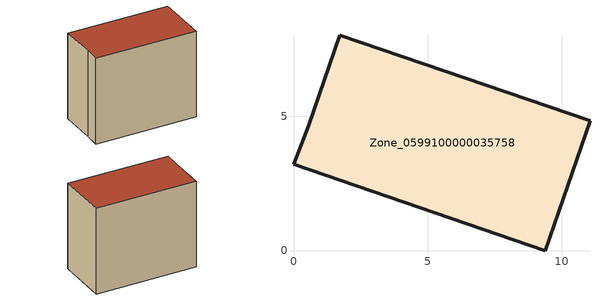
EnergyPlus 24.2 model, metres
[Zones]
Zone_0599100000035758
 floor ground (C_G): 1.72,8.02 11.05,4.83 9.38,0 0,3.22 0.57,4.67 z0
 wall outside (C_F): 0.57,4.67 0,3.22 9.38,0 11.05,4.83 1.72,8.02 0.57,4.67 z0:8.46
 roof outside (C_R): 11.05,4.83 1.72,8.02 0.57,4.67 0,3.22 9.38,0 z8.46
[BUILDING]
Pand.0599100000035758: North Axis=0; Terrain=City; Loads Convergence Tolerance Value=0.04; Temperature Convergence Tolerance Value=0.4; Solar Distribution=FullExterior; Maximum Number of Warmup Days=25; Minimum Number of Warmup Days=1
[Site:Location]
Rotterdam.The.Hague.AP_ZH_NLD Design_Conditions: Latitude=51.96; Longitude=4.45; Time Zone=1; Elevation=-4.5
[SITE:GROUNDTEMPERATURE:BUILDINGSURFACE]
18, 18, 18, 18, 18, 18, 18, 18, 18, 18, 18, 18
[MATERIAL] Thermal Absorptance=0.9; Solar Absorptance=0.7; Visible Absorptance=0.7
Name | Roughness | Thickness | Conductivity | Density | Specific Heat
G.TI.1992-2005 | MediumSmooth | 0.15 | 0.06 | 540 | 1210
F.TI.1992-2005 | Rough | 0.3 | 0.12 | 1920 | 840
R.TI.1992-2005 | MediumRough | 0.2 | 0.08 | 1500 | 1000
[CONSTRUCTION]
C_G: G.TI.1992-2005
C_F: F.TI.1992-2005
C_R: R.TI.1992-2005
[ZONE]
Zone_0599100000035758: Type=1; Multiplier=1; Ceiling Height=Autocalculate; Volume=Autocalculate; Floor Area=autocalculate; Part of Total Floor Area=Yes
[ZONEINFILTRATION:DESIGNFLOWRATE]
Infil_Zone_0599100000035758: Zone or ZoneList or Space or SpaceList=Zone_0599100000035758; Schedule=AlwaysOn; Design Flow Rate Calculation Method=Flow/Area; Flow Rate per Floor Area=0.0015; Constant Term Coefficient=1; Temperature Term Coefficient=0; Velocity Term Coefficient=0; Velocity Squared Term Coefficient=0
[HVACTEMPLATE:ZONE:IDEALLOADSAIRSYSTEM]
Zone_0599100000035758: Maximum Heating Supply Air Temperature=50; Minimum Cooling Supply Air Temperature=13; Maximum Heating Supply Air Humidity Ratio=0.0156; Minimum Cooling Supply Air Humidity Ratio=0.0077; Heating Limit=NoLimit; Cooling Limit=NoLimit; Dehumidification Control Type=ConstantSensibleHeatRatio; Cooling Sensible Heat Ratio=0.7; Dehumidification Setpoint=60; Humidification Control Type=None; Humidification Setpoint=30; Outdoor Air Method=None; Outdoor Air Flow Rate per Person=0.00944; Outdoor Air Flow Rate per Zone Floor Area=0; Outdoor Air Flow Rate per Zone=0; Demand Controlled Ventilation Type=None; Outdoor Air Economizer Type=NoEconomizer; Heat Recovery Type=None; Sensible Heat Recovery Effectiveness=0.7; Latent Heat Recovery Effectiveness=0.65
[ZONECONTROL:THERMOSTAT]
ThermostatControl_Zone_0599100000035758: Zone or ZoneList=Zone_0599100000035758; Control Type Schedule=DualSetpointControlType; Control 1=Thermostat_Zone_0599100000035758; Temperature Difference Between Cutout And Setpoint=0
[THERMOSTATSETPOINT:DUALSETPOINT]
Thermostat_Zone_0599100000035758: Heating Setpoint Temperature Schedule=HeatingSetpoint_Zone_0599100000035758; Cooling Setpoint Temperature Schedule=CoolingSetpoint_Zone_0599100000035758
[SCHEDULE:COMPACT]
HeatingSetpoint_Zone_0599100000035758: Through: 12/31, For: AllDays, Until: 24:00, 21
CoolingSetpoint_Zone_0599100000035758: Through: 12/31, For: AllDays, Until: 24:00, 24
DualSetpointControlType: Through: 12/31, For: AllDays, Until: 24:00, 4
AlwaysOn: Through: 12/31, For: AllDays, Until: 24:00, 1
